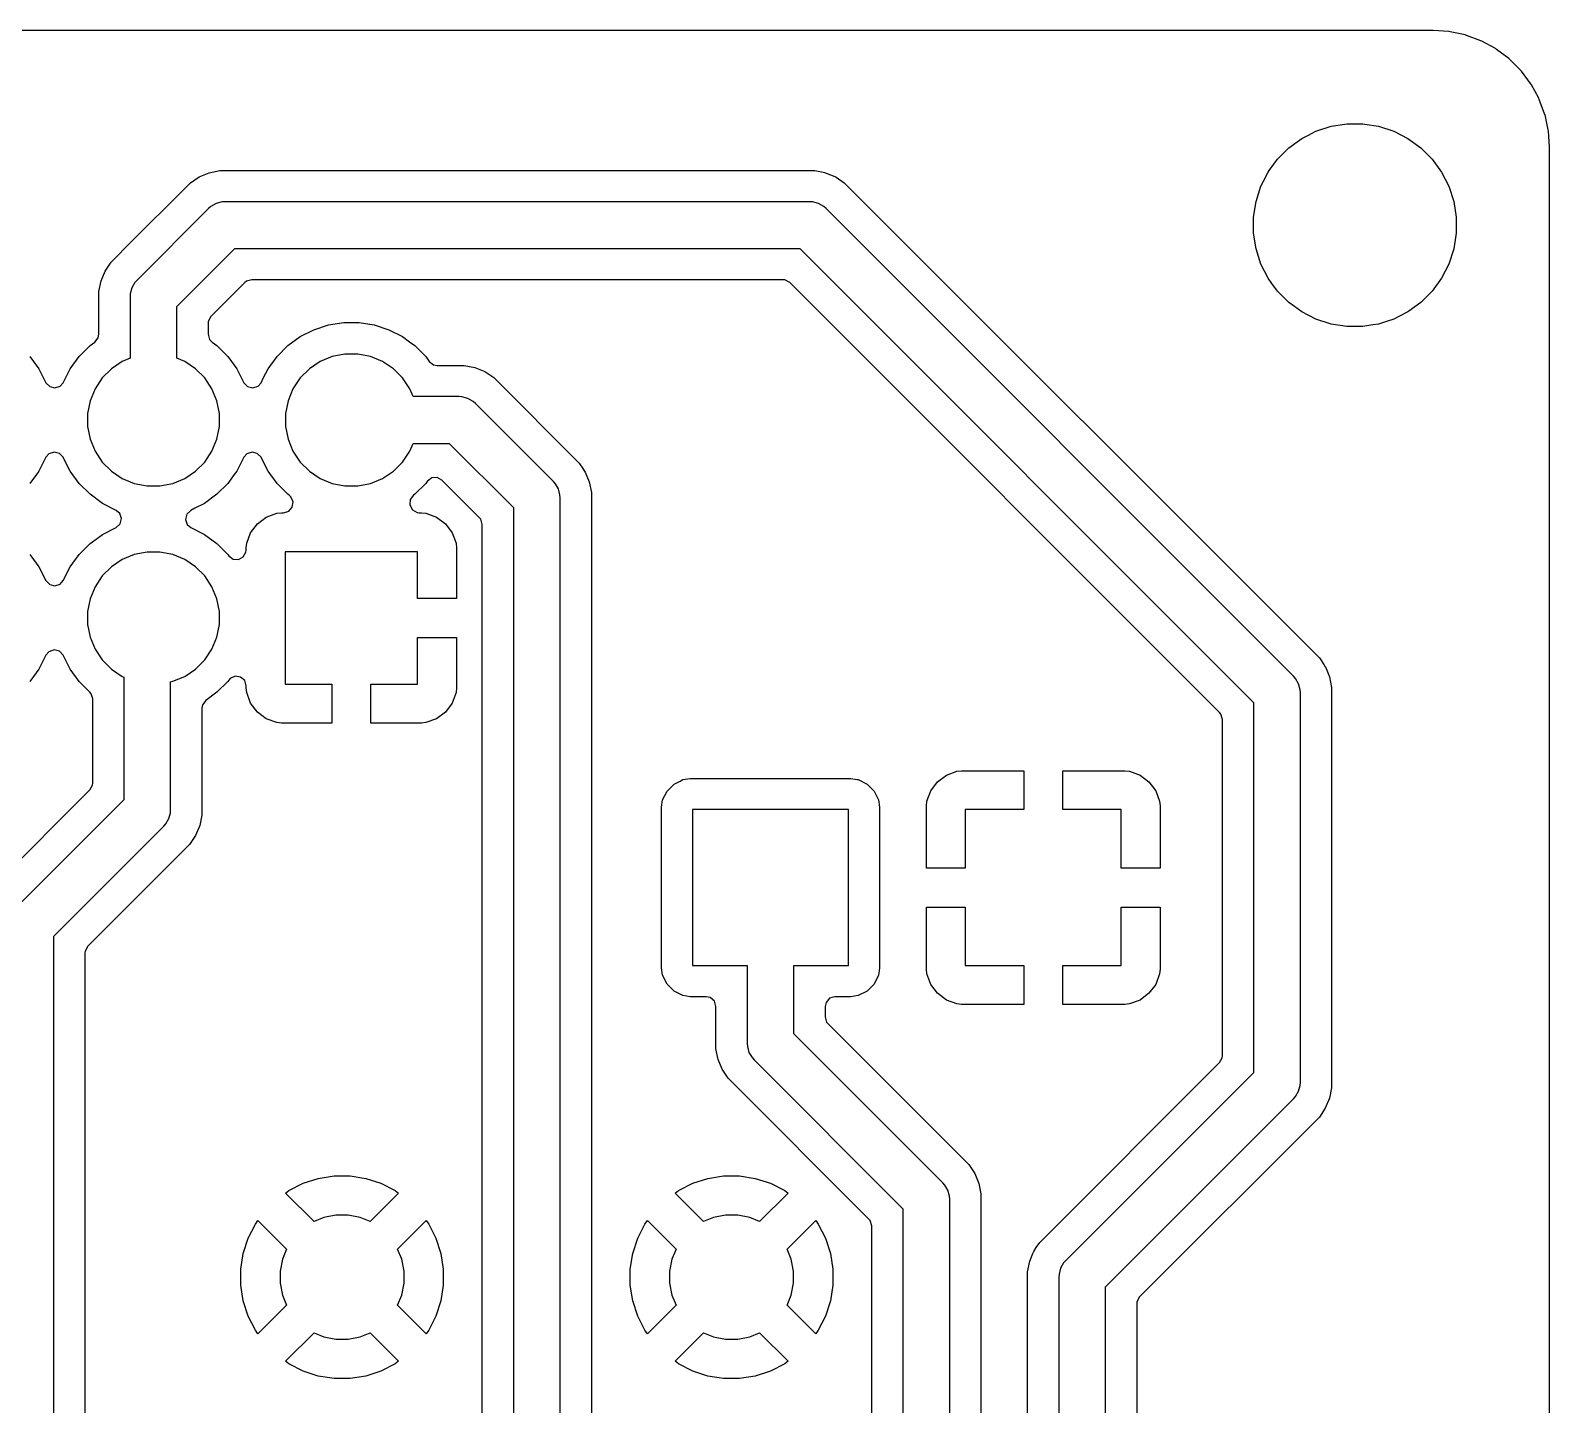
# Model space of a CAD drawing. Header units: millimetres. Extents: x 130.5 to 169.5, y -130 to -71.
# Drawn here: x 150 to 169.5, y -88.63 to -71 of the extents above; entities that cross this region are included whole.
import ezdxf

# ---------------------------------------------------------------- set-up
doc = ezdxf.new("R2010")
doc.units = ezdxf.units.MM
doc.layers.add('B.Cu', color=153, linetype='CONTINUOUS', true_color=0x4d7fc4)

msp = doc.modelspace()

# ---------------------------------------------------------------- linework, layer by layer
at = {"layer": 'B.Cu', "linetype": 'CONTINUOUS'}
for p, q in [((167.934108, -71.0005), (132.065892, -71.0005)), ((167.995572, -71.0005), (167.934108, -71.0005)), ((168.004418, -71.000816), (167.995572, -71.0005)), ((168.204564, -71.01513), (168.004418, -71.000816)), ((168.222062, -71.017646), (168.204564, -71.01513)), ((168.4138, -71.059356), (168.222062, -71.017646)), ((168.430758, -71.064335), (168.4138, -71.059356)), ((168.614618, -71.132911), (168.430758, -71.064335)), ((168.63069, -71.140251), (168.614618, -71.132911)), ((168.802917, -71.234294), (168.63069, -71.140251)), ((168.817786, -71.24385), (168.802917, -71.234294)), ((168.974872, -71.361443), (168.817786, -71.24385)), ((168.988229, -71.373017), (168.974872, -71.361443)), ((169.126983, -71.511771), (168.988229, -71.373017)), ((169.138557, -71.525128), (169.126983, -71.511771)), ((169.25615, -71.682214), (169.138557, -71.525128)), ((169.265706, -71.697083), (169.25615, -71.682214)), ((169.359749, -71.86931), (169.265706, -71.697083)), ((169.367089, -71.885382), (169.359749, -71.86931)), ((169.435665, -72.069242), (169.367089, -71.885382)), ((169.440644, -72.0862), (169.435665, -72.069242)), ((169.482354, -72.277938), (169.440644, -72.0862)), ((166.394863, -72.348748), (166.500777, -72.294781)), ((166.500777, -72.294781), (166.695466, -72.231522)), ((166.695466, -72.231522), (166.870005, -72.203878)), ((166.870005, -72.203878), (166.897648, -72.1995)), ((166.897648, -72.1995), (167.102352, -72.1995)), ((167.102352, -72.1995), (167.126671, -72.203351)), ((167.126671, -72.203351), (167.304535, -72.231522)), ((167.304535, -72.231522), (167.499224, -72.294781)), ((167.499224, -72.294781), (167.681614, -72.387715)), ((169.48487, -72.295436), (169.482354, -72.277938)), ((169.484869, -72.295442), (169.48487, -72.295436)), ((169.48487, -72.295443), (169.484869, -72.295442)), ((169.499184, -72.495581), (169.48487, -72.295443)), ((166.008029, -72.652786), (166.152787, -72.508028)), ((166.152787, -72.508028), (166.318387, -72.387715)), ((166.318387, -72.387715), (166.318388, -72.387714)), ((166.318388, -72.387714), (166.31839, -72.387713)), ((166.31839, -72.387713), (166.394863, -72.348748)), ((167.681614, -72.387715), (167.847214, -72.508028)), ((167.847214, -72.508028), (167.991972, -72.652786)), ((169.4995, -72.504427), (169.499184, -72.495581)), ((169.4995, -73.397648), (169.4995, -72.504427)), ((165.901437, -72.7995), (166.008029, -72.652786)), ((167.991972, -72.652786), (168.112285, -72.818386)), ((152.053455, -72.955887), (152.168193, -72.879222)), ((152.168193, -72.879222), (152.295668, -72.826421)), ((152.295668, -72.826421), (152.295678, -72.826418)), ((152.295678, -72.826418), (152.431004, -72.7995)), ((152.431004, -72.7995), (152.431006, -72.7995)), ((152.431006, -72.7995), (152.431007, -72.7995)), ((152.431007, -72.7995), (160.068993, -72.7995)), ((160.068993, -72.7995), (160.068997, -72.7995)), ((160.068997, -72.7995), (160.17741, -72.821065)), ((160.17741, -72.821065), (160.177411, -72.821065)), ((160.177411, -72.821065), (160.190869, -72.823742)), ((160.190869, -72.823742), (160.204327, -72.826419)), ((160.204327, -72.826419), (160.257134, -72.848291)), ((160.257134, -72.848291), (160.257134, -72.848292)), ((160.257134, -72.848292), (160.304226, -72.867798)), ((160.304226, -72.867798), (160.331814, -72.879226)), ((160.331814, -72.879226), (160.341966, -72.88601)), ((160.341966, -72.88601), (160.342077, -72.886084)), ((160.342077, -72.886084), (160.446543, -72.955886)), ((165.828497, -72.934607), (165.887713, -72.81839)), ((165.887713, -72.81839), (165.901437, -72.7995)), ((168.112285, -72.818386), (168.205219, -73.000776)), ((151.20481, -73.804534), (152.053454, -72.955888)), ((152.053454, -72.955888), (152.053455, -72.955887)), ((160.446543, -72.955886), (160.446547, -72.955889)), ((160.446547, -72.955889), (166.54411, -79.053451)), ((165.731523, -73.195466), (165.79478, -73.000781)), ((165.79478, -73.000781), (165.794782, -73.000778)), ((165.794782, -73.000776), (165.828497, -72.934607)), ((165.794782, -73.000778), (165.794782, -73.000776)), ((168.205219, -73.000776), (168.268478, -73.195465)), ((152.287868, -73.287868), (151.367868, -74.207868)), ((152.317372, -73.261994), (152.287868, -73.287868)), ((152.385195, -73.222836), (152.317372, -73.261994)), ((152.460842, -73.202567), (152.385195, -73.222836)), ((152.5, -73.2), (152.460842, -73.202567)), ((160, -73.2), (152.5, -73.2)), ((160.039158, -73.202567), (160, -73.2)), ((160.114805, -73.222836), (160.039158, -73.202567)), ((160.182628, -73.261994), (160.114805, -73.222836)), ((160.212132, -73.287868), (160.182628, -73.261994)), ((166.212132, -79.287868), (160.212132, -73.287868)), ((165.6995, -73.397648), (165.731523, -73.195466)), ((168.268478, -73.195465), (168.3005, -73.397648)), ((165.6995, -73.602352), (165.6995, -73.397648)), ((168.3005, -73.397648), (168.3005, -73.602351)), ((169.4995, -84.568996), (169.4995, -73.397648)), ((165.731523, -73.804534), (165.6995, -73.602352)), ((168.3005, -73.602351), (168.268478, -73.804534)), ((151.035886, -73.973458), (151.133458, -73.875886)), ((151.133458, -73.875886), (151.20481, -73.804534)), ((151.88, -74.544264), (152.624264, -73.8)), ((152.624264, -73.8), (159.875736, -73.8)), ((159.875736, -73.8), (165.7, -79.624264)), ((165.79478, -73.999219), (165.731523, -73.804534)), ((168.268478, -73.804534), (168.205219, -73.999223)), ((150.906422, -74.215667), (150.959222, -74.088195)), ((150.959222, -74.088195), (150.959229, -74.088182)), ((150.959229, -74.088182), (151.035885, -73.973459)), ((151.035885, -73.973459), (151.035886, -73.973458)), ((165.887713, -74.18161), (165.79478, -73.999219)), ((168.205219, -73.999223), (168.112285, -74.181613)), ((150.8795, -74.351004), (150.906419, -74.215677)), ((150.906419, -74.215677), (150.90642, -74.215676)), ((150.90642, -74.215672), (150.906422, -74.215667)), ((150.90642, -74.215676), (150.90642, -74.215672)), ((151.341994, -74.237372), (151.302836, -74.305195)), ((151.342003, -74.237363), (151.341994, -74.237372)), ((151.367868, -74.207868), (151.342003, -74.237363)), ((152.753838, -74.236819), (152.316819, -74.673837)), ((152.77448, -74.220185), (152.753838, -74.236819)), ((152.841519, -74.2005), (152.77448, -74.220185)), ((159.658482, -74.2005), (152.841519, -74.2005)), ((159.68484, -74.203334), (159.658482, -74.2005)), ((159.746163, -74.236819), (159.68484, -74.203334)), ((165.263181, -79.753837), (159.746163, -74.236819)), ((165.936085, -74.248189), (165.887713, -74.18161)), ((166.008029, -74.347213), (165.936085, -74.248189)), ((168.112285, -74.181613), (167.991972, -74.347213)), ((150.8795, -74.900058), (150.8795, -74.351004)), ((151.282567, -74.380842), (151.28, -74.42)), ((151.28, -74.42), (151.28, -75.208661)), ((151.302836, -74.305195), (151.282567, -74.380842)), ((166.008032, -74.347215), (166.008029, -74.347213)), ((166.008034, -74.347219), (166.008032, -74.347215)), ((166.152781, -74.491966), (166.008034, -74.347219)), ((167.991972, -74.347213), (167.847214, -74.491971)), ((151.88, -75.208661), (151.88, -74.544264)), ((152.316819, -74.673837), (152.283334, -74.73516)), ((166.152785, -74.491968), (166.152781, -74.491966)), ((166.152787, -74.491971), (166.152785, -74.491968)), ((166.22541, -74.544732), (166.152787, -74.491971)), ((166.31839, -74.612287), (166.22541, -74.544732)), ((166.500781, -74.70522), (166.31839, -74.612287)), ((167.565393, -74.671503), (167.499224, -74.705218)), ((167.68161, -74.612287), (167.565393, -74.671503)), ((167.692251, -74.604556), (167.68161, -74.612287)), ((167.847214, -74.491971), (167.692251, -74.604556)), ((152.283334, -74.73516), (152.2805, -74.761518)), ((152.2805, -74.761518), (152.2805, -74.900058)), ((153.464595, -74.930476), (153.639971, -74.841117)), ((153.639971, -74.841117), (153.827174, -74.78029)), ((153.827174, -74.78029), (154.021578, -74.7495)), ((154.021578, -74.7495), (154.021583, -74.7495)), ((154.021583, -74.7495), (154.218417, -74.7495)), ((154.218417, -74.7495), (154.218422, -74.7495)), ((154.218422, -74.7495), (154.412827, -74.78029)), ((154.412827, -74.78029), (154.60003, -74.841117)), ((154.60003, -74.841117), (154.775406, -74.930476)), ((166.695466, -74.768477), (166.500781, -74.70522)), ((166.897648, -74.8005), (166.695466, -74.768477)), ((166.897649, -74.8005), (166.897648, -74.8005)), ((167.102351, -74.8005), (166.897649, -74.8005)), ((167.102352, -74.8005), (167.102351, -74.8005)), ((167.229951, -74.78029), (167.102352, -74.8005)), ((167.304535, -74.768477), (167.229951, -74.78029)), ((167.407073, -74.73516), (167.304535, -74.768477)), ((167.499219, -74.70522), (167.407073, -74.73516)), ((167.499222, -74.705218), (167.499219, -74.70522)), ((167.499224, -74.705218), (167.499222, -74.705218)), ((150.626172, -75.185354), (150.765354, -75.046172)), ((150.765354, -75.046172), (150.828387, -75.000375)), ((150.828387, -75.000375), (150.871052, -74.945045)), ((150.871052, -74.945045), (150.8795, -74.900058)), ((152.2805, -74.900058), (152.300185, -74.967097)), ((152.300185, -74.967097), (152.331613, -75.000375)), ((152.331613, -75.000375), (152.394646, -75.046171)), ((152.394646, -75.046171), (152.533826, -75.185351)), ((153.166172, -75.185354), (153.305354, -75.046172)), ((153.305354, -75.046172), (153.464595, -74.930476)), ((154.775406, -74.930476), (154.866259, -74.996485)), ((154.866259, -74.996485), (154.934646, -75.046172)), ((154.934646, -75.046172), (154.934648, -75.046174)), ((154.934648, -75.046174), (154.934649, -75.046174)), ((154.934649, -75.046174), (155.073826, -75.185351)), ((149.993828, -75.185354), (150.039624, -75.248386)), ((150.039624, -75.248386), (150.109524, -75.344594)), ((150.510476, -75.344595), (150.626172, -75.185354)), ((151.179313, -75.250367), (151.040766, -75.342941)), ((151.28, -75.208661), (151.179313, -75.250367)), ((151.980687, -75.250367), (151.88, -75.208661)), ((152.119234, -75.342941), (151.980687, -75.250367)), ((152.533826, -75.185351), (152.533826, -75.185352)), ((152.533826, -75.185352), (152.533828, -75.185354)), ((152.533828, -75.185354), (152.579624, -75.248386)), ((152.579624, -75.248386), (152.649524, -75.344594)), ((153.050476, -75.344595), (153.166172, -75.185354)), ((153.719313, -75.250367), (153.580766, -75.342941)), ((153.873258, -75.186601), (153.719313, -75.250367)), ((154.036685, -75.154093), (153.873258, -75.186601)), ((154.203315, -75.154093), (154.036685, -75.154093)), ((154.366742, -75.186601), (154.203315, -75.154093)), ((154.520687, -75.250367), (154.366742, -75.186601)), ((154.659234, -75.342941), (154.520687, -75.250367)), ((155.073826, -75.185351), (155.073826, -75.185352)), ((155.073826, -75.185352), (155.073828, -75.185354)), ((155.073828, -75.185354), (155.119623, -75.248386)), ((155.119623, -75.248386), (155.174953, -75.291051)), ((150.109524, -75.344594), (150.199515, -75.521213)), ((150.420485, -75.521213), (150.453771, -75.455886)), ((150.453771, -75.455886), (150.510476, -75.344595)), ((150.922941, -75.460766), (150.830367, -75.599313)), ((151.040766, -75.342941), (150.922941, -75.460766)), ((152.237059, -75.460766), (152.119234, -75.342941)), ((152.329633, -75.599313), (152.237059, -75.460766)), ((152.649524, -75.344594), (152.739515, -75.521213)), ((152.960485, -75.521213), (152.993771, -75.455886)), ((152.993771, -75.455886), (153.050476, -75.344595)), ((153.462941, -75.460766), (153.370367, -75.599313)), ((153.580766, -75.342941), (153.462941, -75.460766)), ((154.777059, -75.460766), (154.659234, -75.342941)), ((154.869633, -75.599313), (154.777059, -75.460766)), ((155.174953, -75.291051), (155.219941, -75.2995)), ((155.219941, -75.2995), (155.568996, -75.2995)), ((155.568996, -75.2995), (155.704323, -75.326418)), ((155.704323, -75.326418), (155.704333, -75.326421)), ((155.704333, -75.326421), (155.831808, -75.379222)), ((155.831808, -75.379222), (155.946546, -75.455887)), ((155.946546, -75.455887), (157.044113, -76.553454)), ((150.199515, -75.521213), (150.247489, -75.572009)), ((150.247489, -75.572009), (150.31531, -75.588804)), ((150.31531, -75.588804), (150.381445, -75.566267)), ((150.381445, -75.566267), (150.420485, -75.521213)), ((150.830367, -75.599313), (150.766601, -75.753258)), ((152.393399, -75.753258), (152.329633, -75.599313)), ((152.739515, -75.521213), (152.787489, -75.572009)), ((152.787489, -75.572009), (152.85531, -75.588804)), ((152.85531, -75.588804), (152.921445, -75.566267)), ((152.921445, -75.566267), (152.960485, -75.521213)), ((153.370367, -75.599313), (153.306601, -75.753258)), ((154.911339, -75.7), (154.869633, -75.599313)), ((150.766601, -75.753258), (150.734093, -75.916685)), ((152.425907, -75.916685), (152.393399, -75.753258)), ((153.306601, -75.753258), (153.274093, -75.916685)), ((155.5, -75.7), (154.911339, -75.7)), ((155.539158, -75.702567), (155.5, -75.7)), ((155.614805, -75.722836), (155.539158, -75.702567)), ((155.682628, -75.761994), (155.614805, -75.722836)), ((155.712132, -75.787868), (155.682628, -75.761994)), ((156.712132, -76.787868), (155.712132, -75.787868)), ((150.734093, -75.916685), (150.734093, -76.083315)), ((152.425907, -76.083315), (152.425907, -75.916685)), ((153.274093, -75.916685), (153.274093, -76.083315)), ((150.734093, -76.083315), (150.766601, -76.246742)), ((152.393399, -76.246742), (152.425907, -76.083315)), ((153.274093, -76.083315), (153.306601, -76.246742)), ((150.238555, -76.433732), (150.199515, -76.478787)), ((150.30469, -76.411195), (150.238555, -76.433732)), ((150.372511, -76.42799), (150.30469, -76.411195)), ((150.420485, -76.478787), (150.372511, -76.42799)), ((150.766601, -76.246742), (150.830367, -76.400687)), ((150.830367, -76.400687), (150.922941, -76.539234)), ((152.237059, -76.539234), (152.329633, -76.400687)), ((152.329633, -76.400687), (152.393399, -76.246742)), ((152.778555, -76.433732), (152.739515, -76.478787)), ((152.84469, -76.411195), (152.778555, -76.433732)), ((152.912511, -76.42799), (152.84469, -76.411195)), ((152.960485, -76.478787), (152.912511, -76.42799)), ((153.306601, -76.246742), (153.370367, -76.400687)), ((153.370367, -76.400687), (153.462941, -76.539234)), ((154.777059, -76.539234), (154.869633, -76.400687)), ((154.869633, -76.400687), (154.911339, -76.3)), ((154.911339, -76.3), (155.375736, -76.3)), ((155.375736, -76.3), (156.2, -77.124264)), ((150.199515, -76.478787), (150.109526, -76.655403)), ((150.421116, -76.480025), (150.420485, -76.478787)), ((150.510476, -76.655405), (150.421116, -76.480025)), ((150.922941, -76.539234), (151.040766, -76.657059)), ((152.119234, -76.657059), (152.237059, -76.539234)), ((152.739515, -76.478787), (152.649526, -76.655403)), ((152.961116, -76.480025), (152.960485, -76.478787)), ((153.050476, -76.655405), (152.961116, -76.480025)), ((153.462941, -76.539234), (153.580766, -76.657059)), ((154.659234, -76.657059), (154.777059, -76.539234)), ((157.044113, -76.553454), (157.089094, -76.620775)), ((157.089094, -76.620775), (157.104935, -76.644482)), ((150.07676, -76.7005), (149.993828, -76.814646)), ((150.109526, -76.655403), (150.07676, -76.7005)), ((150.626172, -76.814646), (150.510476, -76.655405)), ((150.765354, -76.953828), (150.626172, -76.814646)), ((151.040766, -76.657059), (151.179313, -76.749633)), ((151.179313, -76.749633), (151.333258, -76.813399)), ((151.333258, -76.813399), (151.496685, -76.845907)), ((151.663315, -76.845907), (151.826742, -76.813399)), ((151.826742, -76.813399), (151.980687, -76.749633)), ((151.980687, -76.749633), (152.119234, -76.657059)), ((152.533828, -76.814646), (152.394646, -76.953828)), ((152.61676, -76.7005), (152.533828, -76.814646)), ((152.649526, -76.655403), (152.61676, -76.7005)), ((153.166172, -76.814646), (153.050476, -76.655405)), ((153.305354, -76.953828), (153.166172, -76.814646)), ((153.580766, -76.657059), (153.719313, -76.749633)), ((153.719313, -76.749633), (153.873258, -76.813399)), ((153.873258, -76.813399), (154.036685, -76.845907)), ((154.203315, -76.845907), (154.366742, -76.813399)), ((154.366742, -76.813399), (154.520687, -76.749633)), ((154.520687, -76.749633), (154.659234, -76.657059)), ((155.073826, -76.814648), (154.934646, -76.953828)), ((155.073829, -76.814644), (155.073826, -76.814648)), ((155.093762, -76.78721), (155.073829, -76.814644)), ((155.094812, -76.785786), (155.093762, -76.78721)), ((155.150746, -76.743915), (155.094812, -76.785786)), ((155.220437, -76.738931), (155.150746, -76.743915)), ((155.281758, -76.772414), (155.220437, -76.738931)), ((155.530356, -77.021013), (155.281758, -76.772414)), ((156.738006, -76.817372), (156.712132, -76.787868)), ((156.777164, -76.885195), (156.738006, -76.817372)), ((157.104935, -76.644482), (157.120775, -76.668188)), ((157.120775, -76.668188), (157.120779, -76.668195)), ((157.120779, -76.668195), (157.173579, -76.795667)), ((157.173579, -76.795667), (157.173582, -76.795677)), ((157.173582, -76.795677), (157.2005, -76.931004)), ((150.924595, -77.069524), (150.765354, -76.953828)), ((151.496685, -76.845907), (151.663315, -76.845907)), ((152.394646, -76.953828), (152.235405, -77.069524)), ((153.321671, -76.965683), (153.305354, -76.953828)), ((153.342497, -76.984797), (153.321671, -76.965683)), ((153.371522, -77.048353), (153.342497, -76.984797)), ((154.036685, -76.845907), (154.203315, -76.845907)), ((154.875664, -77.021013), (154.869686, -77.090627)), ((154.918329, -76.965683), (154.875664, -77.021013)), ((154.934646, -76.953828), (154.918329, -76.965683)), ((155.763181, -77.253838), (155.530356, -77.021013)), ((156.797433, -76.960842), (156.777164, -76.885195)), ((156.8, -77), (156.797433, -76.960842)), ((156.8, -89.5), (156.8, -77)), ((157.2005, -76.931004), (157.2005, -76.931007)), ((157.2005, -76.931007), (157.2005, -89.431006)), ((150.924598, -77.069525), (150.924595, -77.069524)), ((151.101213, -77.159515), (150.924597, -77.069525)), ((150.924597, -77.069525), (150.924598, -77.069525)), ((151.146268, -77.198555), (151.101213, -77.159515)), ((151.168805, -77.26469), (151.146268, -77.198555)), ((152.007991, -77.207489), (151.991196, -77.27531)), ((152.058787, -77.159515), (152.007991, -77.207489)), ((152.112008, -77.132397), (152.058787, -77.159515)), ((152.235405, -77.069524), (152.112008, -77.132397)), ((153.027914, -77.246645), (153.162621, -77.196403)), ((153.162621, -77.196403), (153.162628, -77.196401)), ((153.162628, -77.196401), (153.222156, -77.19)), ((153.222156, -77.19), (153.248784, -77.19)), ((153.248784, -77.19), (153.315823, -77.170315)), ((153.315823, -77.170315), (153.361578, -77.117511)), ((153.361578, -77.117511), (153.371522, -77.048353)), ((154.869686, -77.090627), (154.902293, -77.152421)), ((154.902293, -77.152421), (154.963132, -77.186778)), ((154.963132, -77.186778), (154.991216, -77.19)), ((154.991216, -77.19), (155.017845, -77.19)), ((155.017845, -77.19), (155.077373, -77.196401)), ((155.077373, -77.196401), (155.07738, -77.196403)), ((155.07738, -77.196403), (155.212087, -77.246645)), ((156.2, -77.124264), (156.2, -89.375736)), ((150.924597, -77.470474), (151.101213, -77.380485)), ((151.101213, -77.380485), (151.15201, -77.332511)), ((151.15201, -77.332511), (151.168805, -77.26469)), ((151.991196, -77.27531), (152.013733, -77.341445)), ((152.013733, -77.341445), (152.058787, -77.380485)), ((152.058787, -77.380485), (152.235406, -77.470476)), ((152.82665, -77.447906), (152.91281, -77.332812)), ((152.91281, -77.332812), (152.912813, -77.332809)), ((152.912813, -77.332809), (153.027907, -77.246649)), ((153.027907, -77.246649), (153.027914, -77.246645)), ((155.212087, -77.246645), (155.212094, -77.246649)), ((155.212094, -77.246649), (155.327188, -77.332809)), ((155.327188, -77.332809), (155.327191, -77.332812)), ((155.327191, -77.332812), (155.413351, -77.447906)), ((155.779815, -77.27448), (155.763181, -77.253838)), ((155.7995, -77.341519), (155.779815, -77.27448)), ((155.7995, -86.897682), (155.7995, -77.341519)), ((150.626172, -77.725354), (150.765354, -77.586172)), ((150.765354, -77.586172), (150.844975, -77.528324)), ((150.844975, -77.528324), (150.924597, -77.470474)), ((152.235406, -77.470476), (152.394649, -77.586174)), ((152.394649, -77.586174), (152.533829, -77.725354)), ((152.770001, -77.642155), (152.776402, -77.582627)), ((152.776402, -77.582627), (152.776404, -77.58262)), ((152.776404, -77.58262), (152.826646, -77.447913)), ((152.826646, -77.447913), (152.82665, -77.447906)), ((155.413351, -77.447906), (155.413355, -77.447913)), ((155.413355, -77.447913), (155.463597, -77.58262)), ((155.463597, -77.58262), (155.463599, -77.582627)), ((155.463599, -77.582627), (155.47, -77.642155)), ((149.993828, -77.725354), (150.005683, -77.741671)), ((150.005683, -77.741671), (150.109524, -77.884594)), ((150.510477, -77.884594), (150.626172, -77.725354)), ((151.179313, -77.790367), (151.040766, -77.882941)), ((151.333258, -77.726601), (151.179313, -77.790367)), ((151.496685, -77.694093), (151.333258, -77.726601)), ((151.663315, -77.694093), (151.496685, -77.694093)), ((151.826742, -77.726601), (151.663315, -77.694093)), ((151.980687, -77.790367), (151.826742, -77.726601)), ((152.119234, -77.882941), (151.980687, -77.790367)), ((152.533829, -77.725354), (152.545683, -77.741671)), ((152.545683, -77.741671), (152.601013, -77.784336)), ((152.601013, -77.784336), (152.670627, -77.790314)), ((152.670627, -77.790314), (152.732421, -77.757707)), ((152.732421, -77.757707), (152.766778, -77.696868)), ((152.766778, -77.696868), (152.77, -77.668784)), ((152.77, -77.642172), (152.770001, -77.642155)), ((152.77, -77.668784), (152.77, -77.642172)), ((154.97, -77.69), (153.27, -77.69)), ((153.27, -77.69), (153.27, -79.39)), ((154.97, -78.29), (154.97, -77.69)), ((155.47, -77.642155), (155.47, -78.29)), ((150.109524, -77.884594), (150.199515, -78.061213)), ((150.420485, -78.061213), (150.510477, -77.884594)), ((151.040766, -77.882941), (150.922941, -78.000766)), ((152.237059, -78.000766), (152.119234, -77.882941)), ((150.199515, -78.061213), (150.247489, -78.112009)), ((150.247489, -78.112009), (150.31531, -78.128804)), ((150.31531, -78.128804), (150.381445, -78.106267)), ((150.381445, -78.106267), (150.420485, -78.061213)), ((150.830367, -78.139313), (150.766601, -78.293258)), ((150.922941, -78.000766), (150.830367, -78.139313)), ((152.329633, -78.139313), (152.237059, -78.000766)), ((152.393399, -78.293258), (152.329633, -78.139313)), ((150.766601, -78.293258), (150.734093, -78.456685)), ((152.425907, -78.456685), (152.393399, -78.293258)), ((155.47, -78.29), (154.97, -78.29)), ((150.734093, -78.456685), (150.734093, -78.623315)), ((152.425907, -78.623315), (152.425907, -78.456685)), ((150.734093, -78.623315), (150.766601, -78.786742)), ((152.393399, -78.786742), (152.425907, -78.623315)), ((150.238555, -78.973732), (150.199515, -79.018787)), ((150.30469, -78.951195), (150.238555, -78.973732)), ((150.372511, -78.96799), (150.30469, -78.951195)), ((150.420485, -79.018787), (150.372511, -78.96799)), ((150.766601, -78.786742), (150.830367, -78.940687)), ((150.830367, -78.940687), (150.922941, -79.079234)), ((152.237059, -79.079234), (152.329633, -78.940687)), ((152.329633, -78.940687), (152.393399, -78.786742)), ((154.97, -79.39), (154.97, -78.79)), ((154.97, -78.79), (155.47, -78.79)), ((155.47, -78.79), (155.47, -79.437844)), ((150.199515, -79.018787), (150.109526, -79.195403)), ((150.48203, -79.139577), (150.420485, -79.018787)), ((150.510476, -79.195405), (150.48203, -79.139577)), ((150.922941, -79.079234), (151.040766, -79.197059)), ((152.119234, -79.197059), (152.237059, -79.079234)), ((166.54411, -79.053451), (166.544113, -79.053454)), ((166.544113, -79.053454), (166.601657, -79.139577)), ((166.601657, -79.139577), (166.601658, -79.139578)), ((166.601658, -79.139578), (166.620771, -79.168181)), ((166.620771, -79.168181), (166.620779, -79.168195)), ((166.620779, -79.168195), (166.673579, -79.295667)), ((150.074766, -79.243246), (149.993828, -79.354646)), ((150.109526, -79.195403), (150.074766, -79.243246)), ((150.626172, -79.354646), (150.510476, -79.195405)), ((150.70253, -79.431004), (150.626172, -79.354646)), ((151.040766, -79.197059), (151.179313, -79.289633)), ((151.179313, -79.289633), (151.2, -79.298201)), ((151.2, -79.298201), (151.2, -80.875736)), ((151.8, -79.358718), (151.826742, -79.353399)), ((151.8, -81), (151.8, -79.358718)), ((151.826742, -79.353399), (151.980687, -79.289633)), ((151.980687, -79.289633), (152.119234, -79.197059)), ((152.533828, -79.354646), (152.394646, -79.493828)), ((152.545684, -79.338327), (152.533828, -79.354646)), ((152.564797, -79.317502), (152.545684, -79.338327)), ((152.628353, -79.288477), (152.564797, -79.317502)), ((152.697511, -79.298421), (152.628353, -79.288477)), ((152.750315, -79.344176), (152.697511, -79.298421)), ((152.77, -79.411215), (152.750315, -79.344176)), ((166.238006, -79.317372), (166.212132, -79.287868)), ((166.277164, -79.385195), (166.238006, -79.317372)), ((166.673579, -79.295667), (166.673582, -79.295677)), ((166.673582, -79.295677), (166.7005, -79.431004)), ((150.763181, -79.491655), (150.70253, -79.431004)), ((150.779815, -79.512297), (150.763181, -79.491655)), ((150.7995, -79.579336), (150.779815, -79.512297)), ((152.394646, -79.493828), (152.251614, -79.597747)), ((152.77, -79.437827), (152.77, -79.411215)), ((152.770001, -79.437844), (152.77, -79.437827)), ((152.776402, -79.497372), (152.770001, -79.437844)), ((152.776404, -79.497379), (152.776402, -79.497372)), ((152.826646, -79.632086), (152.776404, -79.497379)), ((153.27, -79.39), (153.87, -79.39)), ((153.87, -79.39), (153.87, -79.89)), ((154.37, -79.89), (154.37, -79.39)), ((154.37, -79.39), (154.97, -79.39)), ((155.463597, -79.497379), (155.413355, -79.632086)), ((155.463599, -79.497372), (155.463597, -79.497379)), ((155.47, -79.437844), (155.463599, -79.497372)), ((166.297433, -79.460842), (166.277164, -79.385195)), ((166.3, -79.5), (166.297433, -79.460842)), ((166.3, -84.5), (166.3, -79.5)), ((166.7005, -79.431004), (166.7005, -79.431007)), ((166.7005, -79.431007), (166.7005, -84.431006)), ((150.7995, -80.658481), (150.7995, -79.579336)), ((152.208949, -79.653077), (152.2005, -79.698065)), ((152.2005, -79.698065), (152.2005, -80.931006)), ((152.251614, -79.597747), (152.208949, -79.653077)), ((152.82665, -79.632093), (152.826646, -79.632086)), ((152.91281, -79.747187), (152.82665, -79.632093)), ((152.912813, -79.74719), (152.91281, -79.747187)), ((153.027907, -79.83335), (152.912813, -79.74719)), ((155.327188, -79.74719), (155.212094, -79.83335)), ((155.327191, -79.747187), (155.327188, -79.74719)), ((155.413351, -79.632093), (155.327191, -79.747187)), ((155.413355, -79.632086), (155.413351, -79.632093)), ((165.279815, -79.774479), (165.263181, -79.753837)), ((165.7, -79.624264), (165.7, -84.375736)), ((153.027914, -79.833354), (153.027907, -79.83335)), ((153.162621, -79.883596), (153.027914, -79.833354)), ((153.162628, -79.883598), (153.162621, -79.883596)), ((153.222156, -79.889999), (153.162628, -79.883598)), ((153.222172, -79.89), (153.222156, -79.889999)), ((153.87, -79.89), (153.222172, -79.89)), ((155.017828, -79.89), (154.37, -79.89)), ((155.017845, -79.889999), (155.017828, -79.89)), ((155.077373, -79.883598), (155.017845, -79.889999)), ((155.07738, -79.883596), (155.077373, -79.883598)), ((155.212087, -79.833354), (155.07738, -79.883596)), ((155.212094, -79.83335), (155.212087, -79.833354)), ((165.2995, -79.841518), (165.279815, -79.774479)), ((165.2995, -80.952155), (165.2995, -79.841518)), ((161.757914, -80.556645), (161.892621, -80.506403)), ((161.892621, -80.506403), (161.892628, -80.506401)), ((161.892628, -80.506401), (161.952156, -80.5)), ((161.952156, -80.5), (162.75, -80.5)), ((162.75, -80.5), (162.75, -81)), ((163.25, -81), (163.25, -80.5)), ((163.25, -80.5), (164.047845, -80.5)), ((164.047845, -80.5), (164.107373, -80.506401)), ((164.107373, -80.506401), (164.10738, -80.506403)), ((164.10738, -80.506403), (164.242087, -80.556645)), ((150.763182, -80.746161), (150.796666, -80.684839)), ((150.796666, -80.684839), (150.7995, -80.658481)), ((158.171955, -80.761652), (158.261653, -80.671954)), ((158.261653, -80.671954), (158.261656, -80.671952)), ((158.261656, -80.671952), (158.261658, -80.67195)), ((158.261658, -80.67195), (158.338483, -80.632805)), ((158.338483, -80.632805), (158.374699, -80.614352)), ((158.374699, -80.614352), (158.468476, -80.5995)), ((158.468476, -80.5995), (160.531518, -80.5995)), ((160.531518, -80.5995), (160.612481, -80.612323)), ((160.612481, -80.612323), (160.625304, -80.614354)), ((160.625304, -80.614354), (160.738342, -80.67195)), ((160.738342, -80.67195), (160.738343, -80.671951)), ((160.738343, -80.671951), (160.738348, -80.671954)), ((160.738348, -80.671954), (160.828046, -80.761652)), ((161.55665, -80.757906), (161.64281, -80.642812)), ((161.64281, -80.642812), (161.642813, -80.642809)), ((161.642813, -80.642809), (161.757907, -80.556649)), ((161.757907, -80.556649), (161.757914, -80.556645)), ((164.242087, -80.556645), (164.242094, -80.556649)), ((164.242094, -80.556649), (164.357188, -80.642809)), ((164.357188, -80.642809), (164.357191, -80.642812)), ((164.357191, -80.642812), (164.443351, -80.757906)), ((149.553458, -81.955886), (150.763182, -80.746161)), ((151.2, -80.875736), (149.787868, -82.287868)), ((158.099501, -80.968482), (158.114354, -80.874696)), ((158.114354, -80.874696), (158.17195, -80.761658)), ((158.17195, -80.761658), (158.171954, -80.761654)), ((158.171954, -80.761654), (158.171955, -80.761652)), ((160.828046, -80.761652), (160.828049, -80.761657)), ((160.828049, -80.761657), (160.885648, -80.874698)), ((160.885648, -80.874698), (160.9005, -80.968475)), ((161.500001, -80.952155), (161.506402, -80.892627)), ((161.506402, -80.892627), (161.506404, -80.89262)), ((161.506404, -80.89262), (161.556646, -80.757913)), ((161.556646, -80.757913), (161.55665, -80.757906)), ((164.443351, -80.757906), (164.443355, -80.757913)), ((164.443355, -80.757913), (164.493597, -80.89262)), ((164.493597, -80.89262), (164.493599, -80.892627)), ((164.493599, -80.892627), (164.5, -80.952155)), ((151.738006, -81.182628), (151.777164, -81.114805)), ((151.777164, -81.114805), (151.797433, -81.039158)), ((151.797433, -81.039158), (151.8, -81)), ((152.200501, -81.068996), (152.173582, -81.204322)), ((152.2005, -80.931006), (152.2005, -81.068994)), ((152.2005, -81.068994), (152.2005, -81.068996)), ((152.2005, -81.068996), (152.200501, -81.068996)), ((158.0995, -83.031519), (158.099501, -80.968482)), ((160.5, -81), (158.5, -81)), ((158.5, -81), (158.5, -83)), ((160.5, -83), (160.5, -81)), ((160.9005, -80.968475), (160.9005, -83.031517)), ((161.5, -80.952172), (161.500001, -80.952155)), ((161.5, -81.75), (161.5, -80.952172)), ((162.75, -81), (162, -81)), ((162, -81), (162, -81.75)), ((164, -81), (163.25, -81)), ((164, -81.75), (164, -81)), ((164.5, -80.952155), (164.5, -81.75)), ((165.2995, -84.15848), (165.2995, -80.952155)), ((150.3, -82.624264), (151.712132, -81.212132)), ((151.712132, -81.212132), (151.738006, -81.182628)), ((152.173579, -81.204332), (152.120778, -81.331807)), ((152.173582, -81.204322), (152.173579, -81.204332)), ((152.044112, -81.446546), (150.736819, -82.753837)), ((152.044113, -81.446545), (152.044112, -81.446546)), ((152.120778, -81.331807), (152.044113, -81.446545)), ((162, -81.75), (161.5, -81.75)), ((164.5, -81.75), (164, -81.75)), ((161.5, -83.047827), (161.5, -82.25)), ((161.5, -82.25), (162, -82.25)), ((162, -82.25), (162, -83)), ((164, -83), (164, -82.25)), ((164, -82.25), (164.5, -82.25)), ((164.5, -82.25), (164.5, -83.047844)), ((150.3, -94.353948), (150.3, -82.624264)), ((150.703334, -82.81516), (150.7005, -82.841518)), ((150.7005, -82.841518), (150.7005, -94.422941)), ((150.736819, -82.753837), (150.703334, -82.81516)), ((158.099501, -83.031524), (158.0995, -83.031519)), ((158.114353, -83.125301), (158.099501, -83.031524)), ((158.5, -83), (159.2, -83)), ((159.2, -83), (159.2, -84)), ((159.8, -83.875736), (159.8, -83)), ((159.8, -83), (160.5, -83)), ((160.9005, -83.031517), (160.889708, -83.099657)), ((161.500001, -83.047844), (161.5, -83.047827)), ((161.506402, -83.107372), (161.500001, -83.047844)), ((162, -83), (162.75, -83)), ((162.75, -83), (162.75, -83.5)), ((163.25, -83.5), (163.25, -83)), ((163.25, -83), (164, -83)), ((164.5, -83.047844), (164.493599, -83.107372)), ((158.114354, -83.125302), (158.114353, -83.125301)), ((158.114354, -83.125304), (158.114354, -83.125302)), ((158.17195, -83.238342), (158.114354, -83.125304)), ((158.261658, -83.32805), (158.17195, -83.238342)), ((160.828046, -83.238347), (160.738348, -83.328045)), ((160.828048, -83.238344), (160.828046, -83.238347)), ((160.82805, -83.238342), (160.828048, -83.238344)), ((160.885646, -83.125304), (160.82805, -83.238342)), ((160.889708, -83.099657), (160.885646, -83.125304)), ((161.506404, -83.107379), (161.506402, -83.107372)), ((161.556646, -83.242086), (161.506404, -83.107379)), ((161.55665, -83.242093), (161.556646, -83.242086)), ((161.64281, -83.357187), (161.55665, -83.242093)), ((164.443351, -83.242093), (164.357191, -83.357187)), ((164.443355, -83.242086), (164.443351, -83.242093)), ((164.493597, -83.107379), (164.443355, -83.242086)), ((164.493599, -83.107372), (164.493597, -83.107379)), ((158.374696, -83.385646), (158.261658, -83.32805)), ((158.468482, -83.400499), (158.374696, -83.385646)), ((158.468483, -83.400499), (158.468482, -83.400499)), ((158.6755, -83.400499), (158.468483, -83.400499)), ((158.727011, -83.411705), (158.6755, -83.400499)), ((158.779815, -83.45746), (158.727011, -83.411705)), ((158.7995, -83.524499), (158.779815, -83.45746)), ((160.257461, -83.420183), (160.211706, -83.472987)), ((160.3245, -83.400499), (160.257461, -83.420183)), ((160.531519, -83.4005), (160.3245, -83.400499)), ((160.531525, -83.400499), (160.531519, -83.4005)), ((160.625302, -83.385647), (160.531525, -83.400499)), ((160.625306, -83.385645), (160.625302, -83.385647)), ((160.738342, -83.32805), (160.625306, -83.385645)), ((160.738346, -83.328046), (160.738342, -83.32805)), ((160.738348, -83.328045), (160.738346, -83.328046)), ((161.642813, -83.35719), (161.64281, -83.357187)), ((161.757907, -83.44335), (161.642813, -83.35719)), ((161.757914, -83.443354), (161.757907, -83.44335)), ((161.892621, -83.493596), (161.757914, -83.443354)), ((164.242087, -83.443354), (164.10738, -83.493596)), ((164.242094, -83.44335), (164.242087, -83.443354)), ((164.357188, -83.35719), (164.242094, -83.44335)), ((164.357191, -83.357187), (164.357188, -83.35719)), ((158.7995, -84.068993), (158.7995, -83.524499)), ((160.211706, -83.472987), (160.2005, -83.524499)), ((160.2005, -83.524499), (160.2005, -83.65848)), ((161.892628, -83.493598), (161.892621, -83.493596)), ((161.952156, -83.499999), (161.892628, -83.493598)), ((161.952172, -83.5), (161.952156, -83.499999)), ((162.75, -83.5), (161.952172, -83.5)), ((164.047828, -83.5), (163.25, -83.5)), ((164.047845, -83.499999), (164.047828, -83.5)), ((164.107373, -83.493598), (164.047845, -83.499999)), ((164.10738, -83.493596), (164.107373, -83.493598)), ((160.2005, -83.65848), (160.220185, -83.725519)), ((160.220185, -83.725519), (160.236819, -83.746161)), ((160.236819, -83.746161), (162.044112, -85.553453)), ((159.2, -84), (159.202567, -84.039158)), ((159.202567, -84.039158), (159.222836, -84.114805)), ((161.712132, -85.787868), (159.8, -83.875736)), ((158.82642, -84.204328), (158.7995, -84.068993)), ((158.879225, -84.331811), (158.82642, -84.204328)), ((159.222836, -84.114805), (159.261994, -84.182628)), ((159.261994, -84.182628), (159.287868, -84.212132)), ((159.287868, -84.212132), (161.2, -86.124264)), ((165.263181, -84.246161), (165.296666, -84.184838)), ((165.296666, -84.184838), (165.2995, -84.15848)), ((158.955886, -84.446543), (158.879225, -84.331811)), ((162.955888, -86.553454), (165.263181, -84.246161)), ((165.7, -84.375736), (163.287868, -86.787868)), ((166.7005, -84.431006), (166.7005, -84.568994)), ((158.955888, -84.446545), (158.955886, -84.446543)), ((160.763181, -86.253838), (158.955888, -84.446545)), ((166.238006, -84.682628), (166.277164, -84.614805)), ((166.277164, -84.614805), (166.297433, -84.539158)), ((166.297433, -84.539158), (166.3, -84.5)), ((166.700501, -84.568996), (166.673582, -84.704322)), ((166.7005, -84.568994), (166.7005, -84.568996)), ((166.7005, -84.568996), (166.700501, -84.568996)), ((169.4995, -118.468475), (169.4995, -84.568996)), ((163.8, -87.124264), (166.212132, -84.712132)), ((166.212132, -84.712132), (166.238006, -84.682628)), ((166.673579, -84.704332), (166.620778, -84.831807)), ((166.673582, -84.704322), (166.673579, -84.704332)), ((166.544112, -84.946546), (164.236819, -87.253838)), ((166.544113, -84.946545), (166.544112, -84.946546)), ((166.620778, -84.831807), (166.544113, -84.946545)), ((162.044112, -85.553453), (162.044113, -85.553454)), ((162.044113, -85.553454), (162.120778, -85.668192)), ((153.31865, -85.888141), (153.500969, -85.795244)), ((153.500969, -85.795244), (153.695583, -85.732009)), ((153.695583, -85.732009), (153.897683, -85.7)), ((153.897683, -85.7), (154.102317, -85.7)), ((154.102317, -85.7), (154.304418, -85.732009)), ((154.304418, -85.732009), (154.499032, -85.795244)), ((154.499032, -85.795244), (154.681356, -85.888143)), ((158.31865, -85.888141), (158.500969, -85.795244)), ((158.500969, -85.795244), (158.695583, -85.732009)), ((158.695583, -85.732009), (158.897683, -85.7)), ((158.897683, -85.7), (159.102317, -85.7)), ((159.102317, -85.7), (159.304418, -85.732009)), ((159.304418, -85.732009), (159.499032, -85.795244)), ((159.499032, -85.795244), (159.681356, -85.888143)), ((161.738006, -85.817372), (161.712132, -85.787868)), ((162.120778, -85.668192), (162.173579, -85.795667)), ((162.173579, -85.795667), (162.173582, -85.795677)), ((162.173582, -85.795677), (162.2005, -85.931004)), ((153.274078, -85.920524), (153.274079, -85.920523)), ((153.640656, -86.287101), (153.274078, -85.920524)), ((153.274079, -85.920523), (153.318641, -85.888147)), ((153.318641, -85.888147), (153.31865, -85.888141)), ((154.725923, -85.920524), (154.359345, -86.287101)), ((154.681356, -85.888143), (154.725923, -85.920523)), ((154.725923, -85.920523), (154.725923, -85.920524)), ((158.274078, -85.920524), (158.274079, -85.920523)), ((158.640656, -86.287101), (158.274078, -85.920524)), ((158.274079, -85.920523), (158.318641, -85.888147)), ((158.318641, -85.888147), (158.31865, -85.888141)), ((159.725923, -85.920524), (159.359345, -86.287101)), ((159.681356, -85.888143), (159.725923, -85.920523)), ((159.725923, -85.920523), (159.725923, -85.920524)), ((161.777164, -85.885195), (161.738006, -85.817372)), ((161.797433, -85.960842), (161.777164, -85.885195)), ((161.8, -86), (161.797433, -85.960842)), ((162.2005, -85.931004), (162.2005, -85.931007)), ((162.2005, -85.931007), (162.2005, -89.431006)), ((161.2, -86.124264), (161.2, -89.375736)), ((161.8, -89.5), (161.8, -86)), ((152.795245, -86.500968), (152.888141, -86.31865)), ((152.888141, -86.31865), (152.920526, -86.274077)), ((152.920526, -86.274077), (152.920526, -86.274076)), ((152.920526, -86.274076), (153.287103, -86.640652)), ((153.767772, -86.234448), (153.640656, -86.287101)), ((153.921586, -86.203852), (153.767772, -86.234448)), ((154.078414, -86.203852), (153.921586, -86.203852)), ((154.232228, -86.234448), (154.078414, -86.203852)), ((154.359345, -86.287101), (154.232228, -86.234448)), ((154.712899, -86.640654), (155.079476, -86.274077)), ((155.079476, -86.274077), (155.079477, -86.274077)), ((155.079477, -86.274077), (155.111857, -86.318644)), ((155.111857, -86.318644), (155.204756, -86.500968)), ((157.795245, -86.500968), (157.888141, -86.31865)), ((157.888141, -86.31865), (157.920526, -86.274077)), ((157.920526, -86.274077), (157.920526, -86.274076)), ((157.920526, -86.274076), (158.287103, -86.640652)), ((158.767772, -86.234448), (158.640656, -86.287101)), ((158.921586, -86.203852), (158.767772, -86.234448)), ((159.078414, -86.203852), (158.921586, -86.203852)), ((159.232228, -86.234448), (159.078414, -86.203852)), ((159.359345, -86.287101), (159.232228, -86.234448)), ((159.712899, -86.640654), (160.079476, -86.274077)), ((160.079476, -86.274077), (160.079477, -86.274077)), ((160.079477, -86.274077), (160.111857, -86.318644)), ((160.111857, -86.318644), (160.204756, -86.500968)), ((160.779815, -86.27448), (160.763181, -86.253838)), ((160.7995, -86.341519), (160.779815, -86.27448)), ((160.7995, -86.897682), (160.7995, -86.341519)), ((152.73201, -86.695582), (152.795245, -86.500968)), ((155.204756, -86.500968), (155.267991, -86.695582)), ((157.73201, -86.695582), (157.795245, -86.500968)), ((160.204756, -86.500968), (160.267991, -86.695582)), ((162.910906, -86.620775), (162.955886, -86.553457)), ((162.955886, -86.553457), (162.955888, -86.553454)), ((152.7, -86.897682), (152.73201, -86.695582)), ((153.234448, -86.767772), (153.203852, -86.921586)), ((153.287103, -86.640652), (153.234448, -86.767772)), ((154.765552, -86.767772), (154.712899, -86.640654)), ((154.796148, -86.921586), (154.765552, -86.767772)), ((155.267991, -86.695582), (155.3, -86.897682)), ((157.7, -86.897682), (157.73201, -86.695582)), ((158.234448, -86.767772), (158.203852, -86.921586)), ((158.287103, -86.640652), (158.234448, -86.767772)), ((159.765552, -86.767772), (159.712899, -86.640654)), ((159.796148, -86.921586), (159.765552, -86.767772)), ((160.267991, -86.695582), (160.3, -86.897682)), ((162.82642, -86.795672), (162.867878, -86.695582)), ((162.867878, -86.695582), (162.879222, -86.668195)), ((162.879222, -86.668195), (162.879226, -86.668188)), ((162.879226, -86.668188), (162.910906, -86.620775)), ((152.7, -87.102317), (152.7, -86.897682)), ((153.203852, -86.921586), (153.203852, -87.078414)), ((154.796148, -87.078414), (154.796148, -86.921586)), ((155.3, -86.897682), (155.3, -87.102317)), ((155.7995, -89.158481), (155.7995, -86.897682)), ((157.7, -87.102317), (157.7, -86.897682)), ((158.203852, -86.921586), (158.203852, -87.078414)), ((159.796148, -87.078414), (159.796148, -86.921586)), ((160.3, -86.897682), (160.3, -87.102317)), ((160.7995, -89.158481), (160.7995, -86.897682)), ((162.7995, -86.931004), (162.826419, -86.795677)), ((162.7995, -89.568996), (162.7995, -86.931004)), ((162.826419, -86.795677), (162.82642, -86.795676)), ((162.82642, -86.795676), (162.82642, -86.795672)), ((163.202567, -86.960842), (163.2, -87)), ((163.222836, -86.885195), (163.202567, -86.960842)), ((163.261994, -86.817372), (163.222836, -86.885195)), ((163.287868, -86.787868), (163.261994, -86.817372)), ((152.73201, -87.304417), (152.7, -87.102317)), ((153.203852, -87.078414), (153.234448, -87.232228)), ((154.765552, -87.232228), (154.796148, -87.078414)), ((155.3, -87.102317), (155.267991, -87.304417)), ((157.73201, -87.304417), (157.7, -87.102317)), ((158.203852, -87.078414), (158.234448, -87.232228)), ((159.765552, -87.232228), (159.796148, -87.078414)), ((160.3, -87.102317), (160.267991, -87.304417)), ((163.2, -87), (163.2, -112.375736)), ((163.8, -112.5), (163.8, -87.124264)), ((152.795245, -87.499031), (152.73201, -87.304417)), ((153.234448, -87.232228), (153.287103, -87.359345)), ((154.712899, -87.359344), (154.765552, -87.232228)), ((155.267991, -87.304417), (155.204756, -87.499031)), ((157.795245, -87.499031), (157.73201, -87.304417)), ((158.234448, -87.232228), (158.287102, -87.359345)), ((159.712899, -87.359344), (159.765552, -87.232228)), ((160.267991, -87.304417), (160.204756, -87.499031)), ((164.203334, -87.315161), (164.2005, -87.341519)), ((164.2005, -87.341519), (164.2005, -112.431006)), ((164.236819, -87.253838), (164.203334, -87.315161)), ((152.888141, -87.681349), (152.795245, -87.499031)), ((153.287103, -87.359345), (152.920526, -87.725922)), ((155.079476, -87.725922), (154.712899, -87.359344)), ((155.204756, -87.499031), (155.111859, -87.68135)), ((157.888141, -87.681349), (157.795245, -87.499031)), ((158.287102, -87.359345), (157.920526, -87.725921)), ((160.079476, -87.725922), (159.712899, -87.359344)), ((160.204756, -87.499031), (160.111859, -87.68135)), ((152.920526, -87.725921), (152.888141, -87.681349)), ((152.920526, -87.725922), (152.920526, -87.725921)), ((153.274079, -88.079474), (153.640655, -87.712898)), ((153.640655, -87.712898), (153.767772, -87.765552)), ((154.232228, -87.765552), (154.359347, -87.712897)), ((154.359347, -87.712897), (154.725924, -88.079474)), ((155.079477, -87.725921), (155.079476, -87.725922)), ((155.111853, -87.681359), (155.079477, -87.725921)), ((155.111859, -87.68135), (155.111853, -87.681359)), ((157.920526, -87.725921), (157.888141, -87.681349)), ((158.274079, -88.079474), (158.640655, -87.712898)), ((158.640655, -87.712898), (158.767772, -87.765552)), ((159.232228, -87.765552), (159.359347, -87.712897)), ((159.359347, -87.712897), (159.725924, -88.079474)), ((160.079477, -87.725921), (160.079476, -87.725922)), ((160.111853, -87.681359), (160.079477, -87.725921)), ((160.111859, -87.68135), (160.111853, -87.681359)), ((153.767772, -87.765552), (153.921586, -87.796148)), ((153.921586, -87.796148), (154.078414, -87.796148)), ((154.078414, -87.796148), (154.232228, -87.765552)), ((158.767772, -87.765552), (158.921586, -87.796148)), ((158.921586, -87.796148), (159.078414, -87.796148)), ((159.078414, -87.796148), (159.232228, -87.765552)), ((153.318651, -88.111859), (153.274079, -88.079474)), ((153.500969, -88.204755), (153.318651, -88.111859)), ((154.68135, -88.111859), (154.499032, -88.204755)), ((154.725924, -88.079474), (154.68135, -88.111859)), ((158.318651, -88.111859), (158.274079, -88.079474)), ((158.500969, -88.204755), (158.318651, -88.111859)), ((159.68135, -88.111859), (159.499032, -88.204755)), ((159.725924, -88.079474), (159.68135, -88.111859)), ((153.695583, -88.26799), (153.500969, -88.204755)), ((153.897683, -88.3), (153.695583, -88.26799)), ((154.102317, -88.3), (153.897683, -88.3)), ((154.304418, -88.26799), (154.102317, -88.3)), ((154.499032, -88.204755), (154.304418, -88.26799)), ((158.695583, -88.26799), (158.500969, -88.204755)), ((158.897683, -88.3), (158.695583, -88.26799)), ((159.102317, -88.3), (158.897683, -88.3)), ((159.304418, -88.26799), (159.102317, -88.3)), ((159.499032, -88.204755), (159.304418, -88.26799))]:
    msp.add_line(p, q, dxfattribs=at)

doc.saveas('drawing.dxf')
